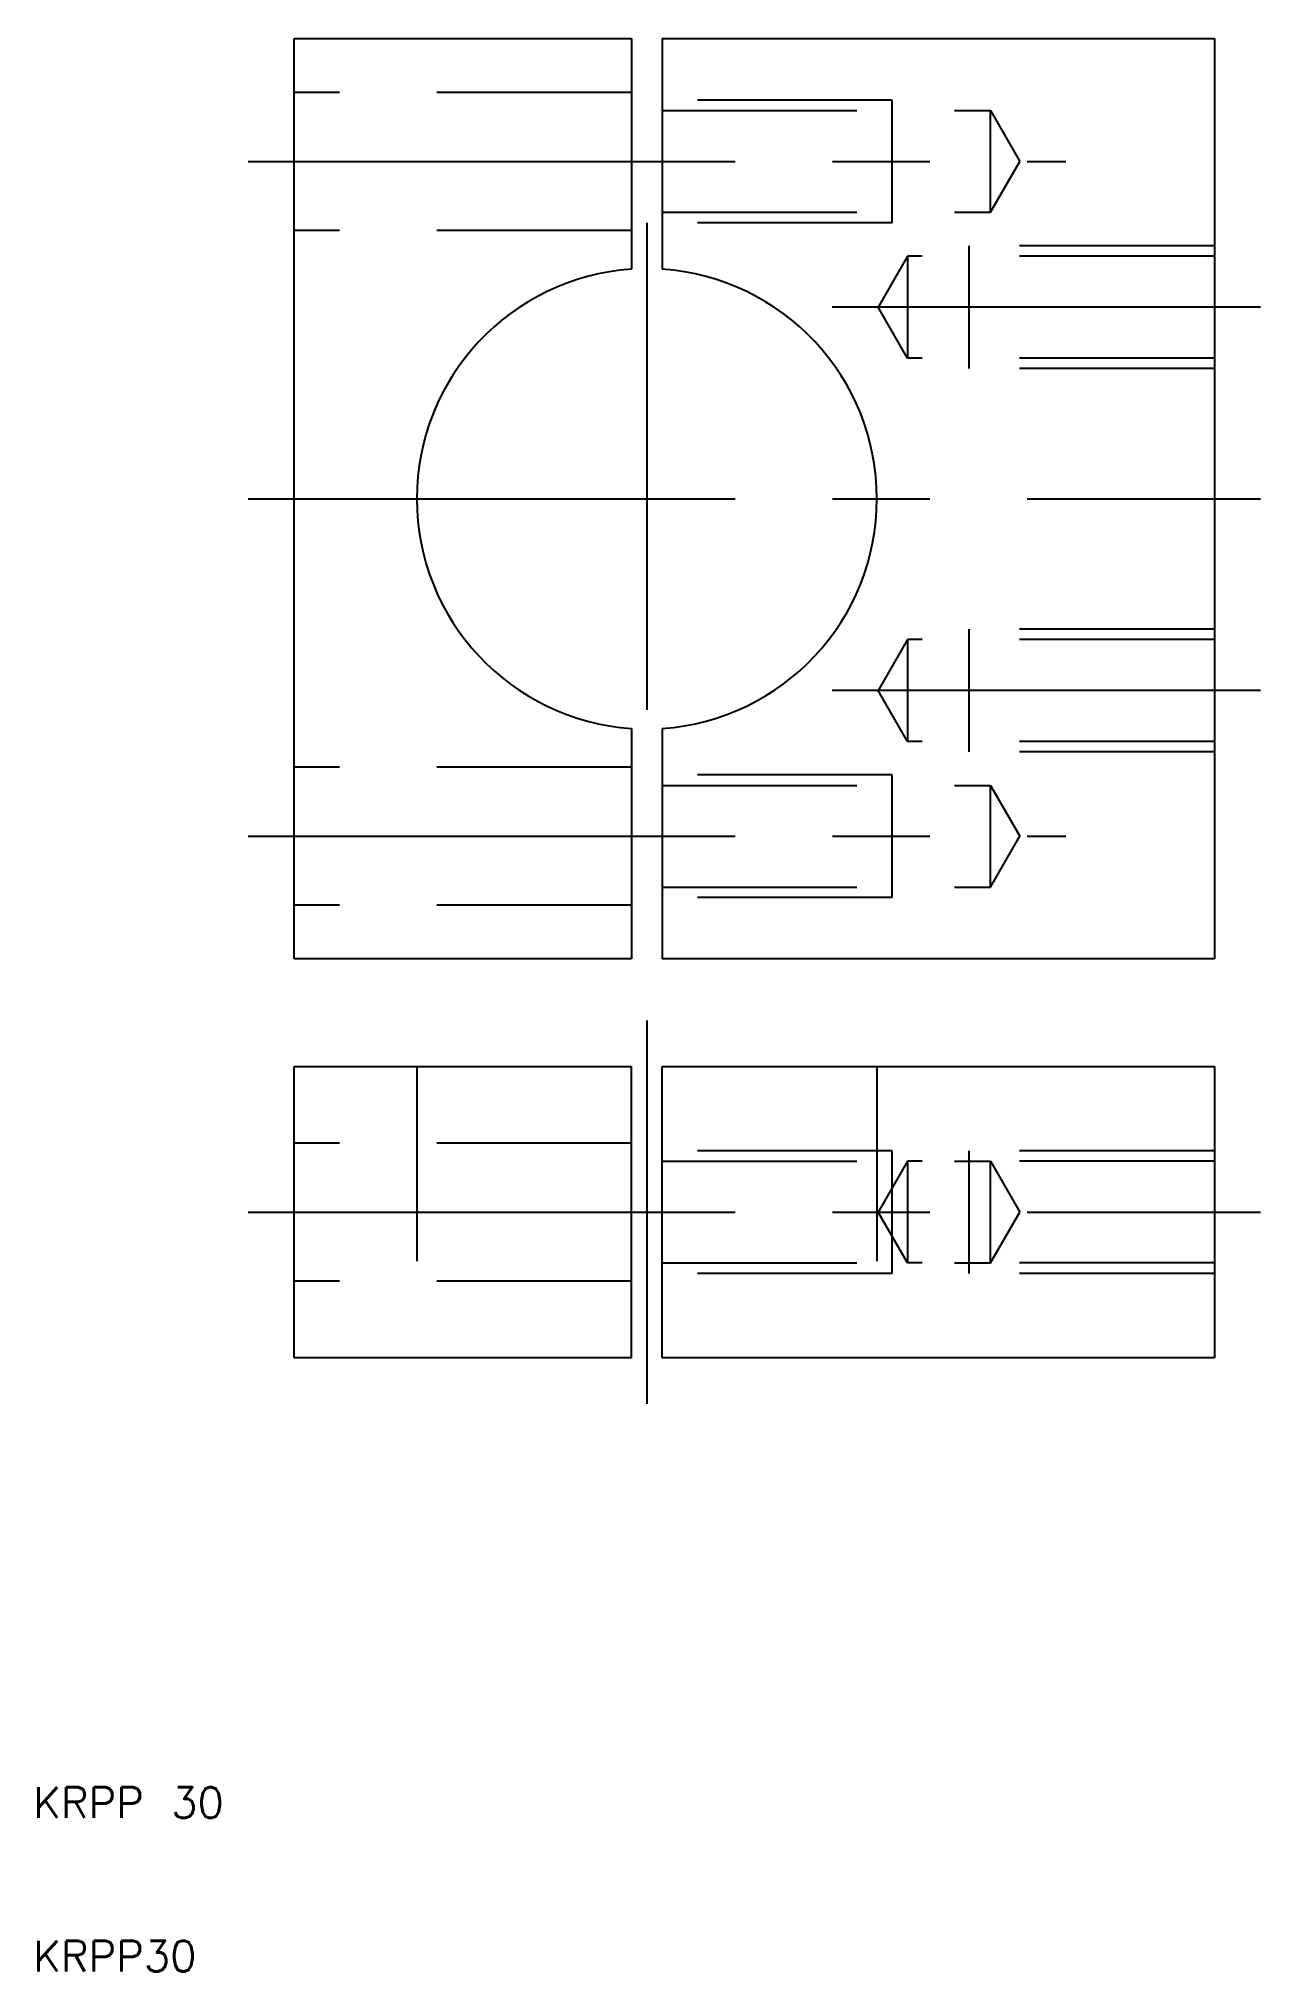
# Model space of a CAD drawing. Extents: x 10 to 90, y 10 to 136.
import ezdxf

# ---------------------------------------------------------------- set-up
doc = ezdxf.new("R2010")
doc.units = 0
doc.linetypes.add('CENTER', pattern=[50.8, 31.75, -6.35, 6.35, -6.35])
doc.linetypes.add('DASHED', pattern=[19.05, 12.7, -6.35])
doc.layers.get('0').update_dxf_attribs({"linetype": 'CONTINUOUS'})
doc.layers.add('CENTER', color=1, linetype='CENTER')
doc.styles.get("Standard").update_dxf_attribs({"font": 'txt.shx'})

msp = doc.modelspace()

# ---------------------------------------------------------------- linework, layer by layer
for p, q in [((27, 136), (49, 136)), ((27, 76), (27, 136)), ((49, 136), (49, 120.97)), ((51, 136), (51, 120.97)), ((51, 136), (87, 136)), ((51, 136), (87, 136)), ((87, 136), (87, 76)), ((49, 91.03), (49, 76)), ((51, 91.03), (51, 76)), ((49, 76), (27, 76)), ((87, 76), (51, 76)), ((27, 69), (49, 69)), ((27, 50), (27, 69)), ((49, 50), (49, 69)), ((51, 69), (87, 69)), ((51, 50), (51, 69)), ((87, 69), (87, 50)), ((49, 50), (27, 50)), ((87, 50), (51, 50))]:
    msp.add_line(p, q)
at = {"color": 3, "linetype": 'DASHED'}
for p, q in [((49, 132.5), (27, 132.5)), ((66, 132), (51, 132)), ((51, 131.32), (72.4, 131.32)), ((66, 124), (66, 132)), ((72.4, 131.32), (74.32, 128)), ((72.4, 124.68), (72.4, 131.32)), ((72.4, 124.68), (74.32, 128)), ((49, 123.5), (27, 123.5)), ((51, 124.68), (72.4, 124.68)), ((66, 124), (51, 124)), ((87, 122.5), (71, 122.5)), ((71, 122.5), (71, 114.5)), ((67, 121.82), (65.08, 118.5)), ((67, 121.82), (67, 115.18)), ((87, 121.82), (67, 121.82)), ((67, 115.18), (65.08, 118.5)), ((87, 115.18), (67, 115.18)), ((87, 114.5), (71, 114.5)), ((87, 97.5), (71, 97.5)), ((71, 97.5), (71, 89.5)), ((67, 96.82), (65.08, 93.5)), ((67, 96.82), (67, 90.18)), ((87, 96.82), (67, 96.82)), ((67, 90.18), (65.08, 93.5)), ((87, 90.18), (67, 90.18)), ((87, 89.5), (71, 89.5)), ((49, 88.5), (27, 88.5)), ((66, 88), (51, 88)), ((51, 87.32), (72.4, 87.32)), ((66, 80), (66, 88)), ((72.4, 87.32), (74.32, 84)), ((72.4, 80.68), (72.4, 87.32)), ((72.4, 80.68), (74.32, 84)), ((51, 80.68), (72.4, 80.68)), ((49, 79.5), (27, 79.5)), ((66, 80), (51, 80)), ((35, 69), (35, 50)), ((65, 69), (65, 50)), ((49, 64), (27, 64)), ((66, 63.5), (51, 63.5)), ((66, 55.5), (66, 63.5)), ((71, 63.5), (71, 55.5)), ((87, 63.5), (71, 63.5)), ((51, 62.82), (72.4, 62.82)), ((67, 62.82), (65.08, 59.5)), ((87, 62.82), (67, 62.82)), ((67, 62.82), (67, 56.18)), ((72.4, 62.82), (74.32, 59.5)), ((72.4, 56.18), (72.4, 62.82)), ((67, 56.18), (65.08, 59.5)), ((72.4, 56.18), (74.32, 59.5)), ((51, 56.18), (72.4, 56.18)), ((66, 55.5), (51, 55.5)), ((87, 56.18), (67, 56.18)), ((87, 55.5), (71, 55.5)), ((49, 55), (27, 55))]:
    msp.add_line(p, q, dxfattribs=at)
for start, end in [(93.8226, 266.1774), (273.8226, 86.1774)]:
    msp.add_arc((50, 106), 15, start, end)
at = {"layer": 'CENTER'}
for p, q in [((24, 128), (77.32, 128)), ((50, 124), (50, 88)), ((90, 118.5), (62.08, 118.5)), ((24, 106), (90, 106)), ((90, 93.5), (62.08, 93.5)), ((24, 84), (77.32, 84)), ((50, 72), (50, 47)), ((24, 59.5), (90, 59.5))]:
    msp.add_line(p, q, dxfattribs=at)

# ---------------------------------------------------------------- texts
for s, p in [('KRPP 30', (10, 20)), ('KRPP30', (10, 10))]:
    msp.add_text(s, height=2).set_placement(p)

doc.saveas('drawing.dxf')
